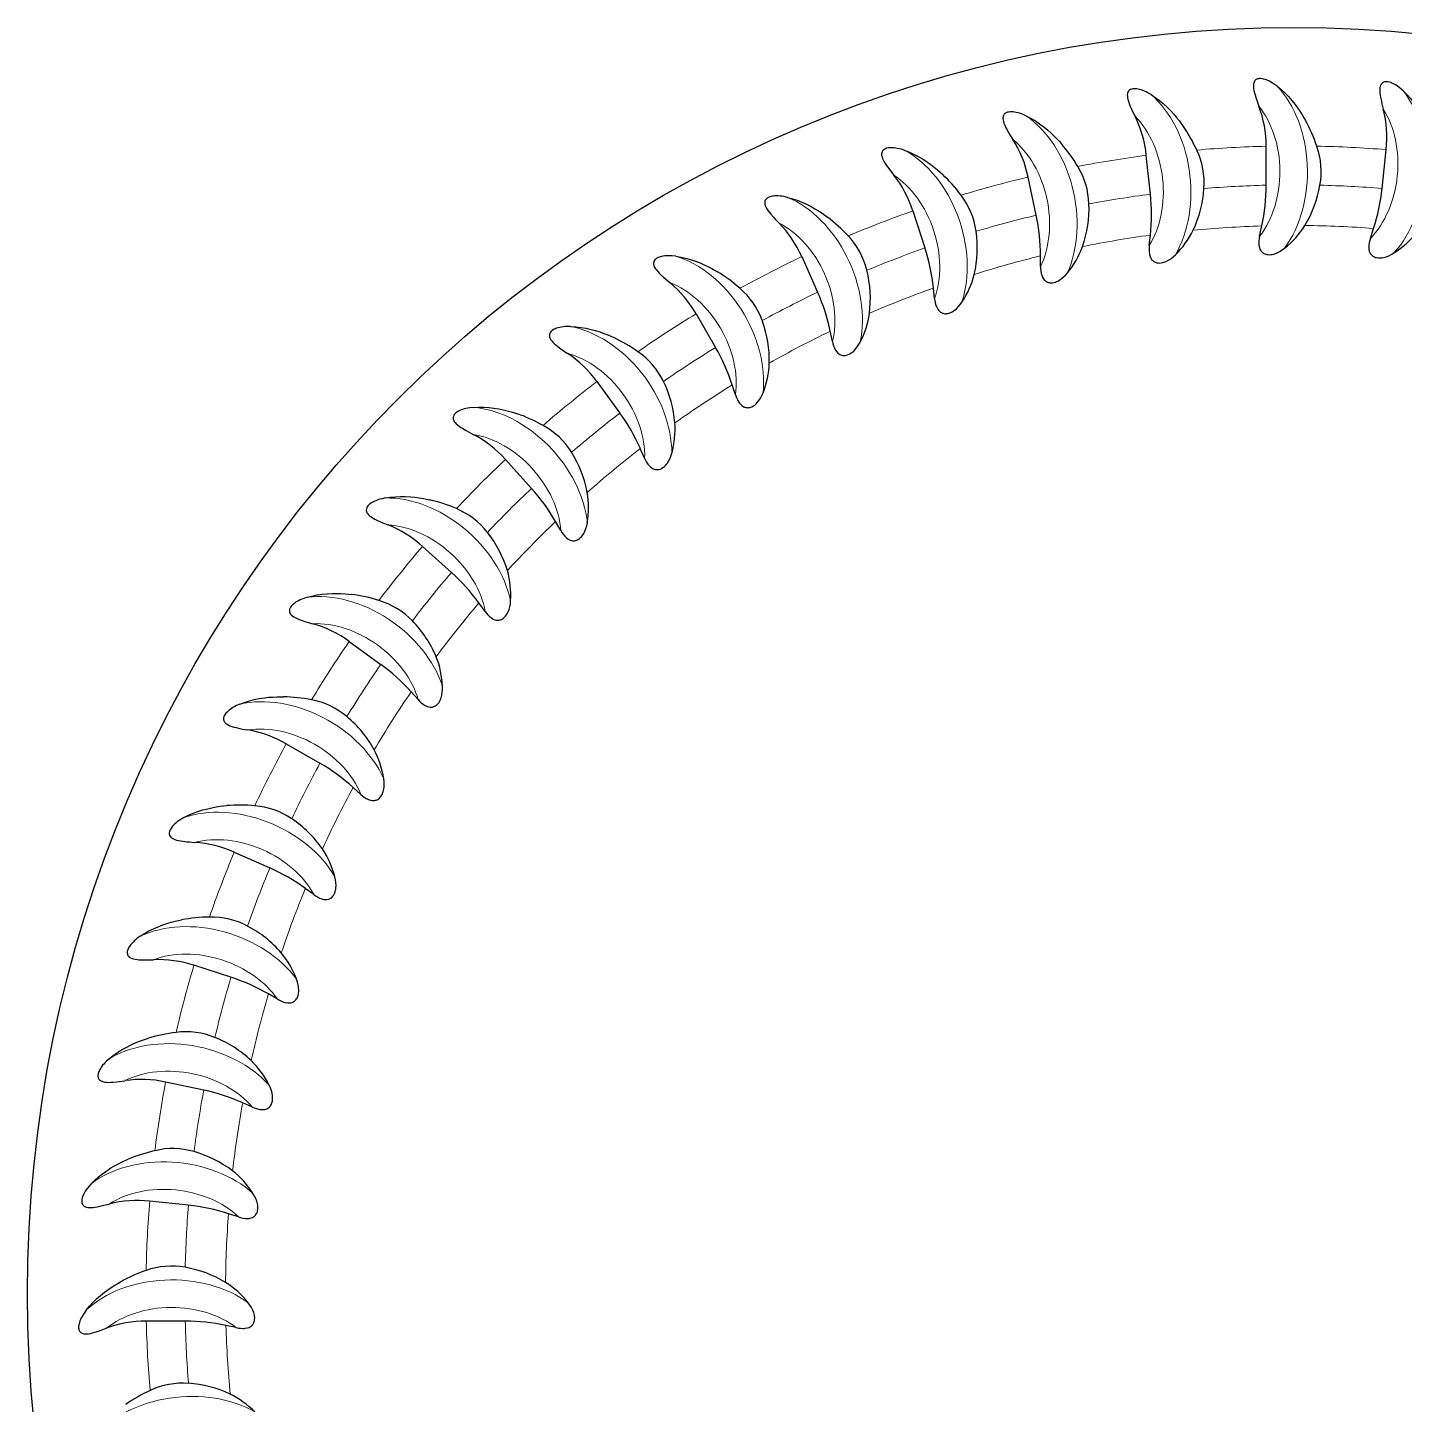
# Model space of a CAD drawing. Extents: x 197 to 920, y -77 to 441.
# Drawn here: x 855.43 to 890.78, y 186.3 to 221.64 of the extents above; entities that cross this region are included whole.
import ezdxf

# ---------------------------------------------------------------- set-up
doc = ezdxf.new("R2010")
doc.units = 0
doc.header["$LTSCALE"] = 7
doc.header["$MEASUREMENT"] = 0
doc.layers.add('8', color=250, linetype='CONTINUOUS', lineweight=15)

msp = doc.modelspace()

# ---------------------------------------------------------------- linework, layer by layer
at = {"layer": '8', "lineweight": 30, "ltscale": 0.025008}
for p, q in [((887.227, 217.597), (887.227, 218.597)), ((881.326, 216.828), (881.118, 217.806)), ((872.595, 214.297), (873.095, 213.431)), ((863.69, 205.884), (864.499, 205.296)), ((859.956, 194.368), (858.977, 194.576)), ((859.481, 188.437), (858.481, 188.437))]:
    msp.add_line(p, q, dxfattribs=at)
at = {"layer": '8', "lineweight": 30, "ltscale": 0.025007}
for p, q in [((890.204, 217.515), (890.309, 218.509)), ((884.256, 217.367), (884.152, 218.362)), ((878.16, 216.937), (878.469, 215.985)), ((875.308, 215.763), (875.715, 214.849)), ((870.05, 212.556), (870.638, 211.747)), ((867.7, 210.559), (868.37, 209.815)), ((865.573, 208.326), (866.316, 207.657)), ((862.073, 203.258), (862.939, 202.758)), ((860.74, 200.478), (861.653, 200.071)), ((860.655, 197.264), (859.704, 197.573)), ((859.563, 191.415), (858.568, 191.519))]:
    msp.add_line(p, q, dxfattribs=at)
at = {"layer": '8', "lineweight": 30, "ltscale": 0.006776}
for p, q in [((884.228, 216.045), (884.256, 216.315)), ((887.061, 216.285), (887.117, 216.551)), ((889.903, 216.228), (889.986, 216.486)), ((881.437, 215.511), (881.436, 215.782)), ((878.716, 214.687), (878.688, 214.957)), ((876.097, 213.584), (876.04, 213.849)), ((873.607, 212.213), (873.523, 212.47)), ((871.274, 210.589), (871.163, 210.836)), ((869.124, 208.73), (868.988, 208.964)), ((867.18, 206.656), (867.02, 206.875)), ((865.463, 204.391), (865.281, 204.592)), ((863.992, 201.959), (863.79, 202.14)), ((861.851, 196.701), (861.616, 196.836)), ((861.204, 193.933), (860.956, 194.043)), ((860.85, 191.113), (860.592, 191.196)), ((860.792, 188.271), (860.527, 188.327))]:
    msp.add_line(p, q, dxfattribs=at)
at = {"layer": '8', "lineweight": 30, "ltscale": 0.000690626}
msp.add_line((874.292, 214.123), (874.302, 214.097), dxfattribs=at)
at = {"layer": '8', "lineweight": 30, "ltscale": 0.006777}
msp.add_line((862.784, 199.386), (862.564, 199.545), dxfattribs=at)
at = {"layer": '8', "lineweight": 30}
for points in [[(887.512, 220.136), (887.436, 220.192), (887.393, 220.22), (887.349, 220.245), (887.31, 220.266), (887.27, 220.285), (887.233, 220.3), (887.194, 220.313), (887.163, 220.322), (887.131, 220.328), (887.082, 220.333), (887.058, 220.333), (887.034, 220.331), (887.003, 220.323), (886.974, 220.31), (886.958, 220.299), (886.944, 220.286), (886.928, 220.264), (886.916, 220.24), (886.909, 220.22), (886.905, 220.201), (886.901, 220.161), (886.902, 220.12), (886.906, 220.08), (886.915, 220.026), (886.927, 219.972), (886.942, 219.918), (886.973, 219.82), (886.996, 219.755), (887.043, 219.625)], [(890.754, 220.011), (890.684, 220.074), (890.644, 220.106), (890.603, 220.136), (890.566, 220.161), (890.529, 220.183), (890.493, 220.203), (890.456, 220.22), (890.426, 220.231), (890.395, 220.241), (890.347, 220.251), (890.323, 220.254), (890.299, 220.254), (890.267, 220.25), (890.237, 220.24), (890.22, 220.231), (890.205, 220.219), (890.186, 220.199), (890.172, 220.176), (890.163, 220.157), (890.157, 220.138), (890.149, 220.099), (890.145, 220.058), (890.145, 220.017), (890.149, 219.963), (890.155, 219.909), (890.164, 219.853), (890.185, 219.752), (890.201, 219.685), (890.234, 219.551)], [(884.275, 219.922), (884.193, 219.97), (884.148, 219.993), (884.101, 220.014), (884.06, 220.03), (884.019, 220.045), (883.98, 220.056), (883.94, 220.065), (883.908, 220.07), (883.876, 220.074), (883.827, 220.074), (883.803, 220.071), (883.779, 220.066), (883.749, 220.055), (883.722, 220.039), (883.707, 220.027), (883.694, 220.012), (883.68, 219.988), (883.671, 219.963), (883.667, 219.943), (883.664, 219.923), (883.665, 219.883), (883.669, 219.843), (883.678, 219.803), (883.693, 219.75), (883.71, 219.698), (883.731, 219.646), (883.772, 219.551), (883.801, 219.489), (883.862, 219.365)], [(884.275, 219.922), (884.383, 219.851), (884.487, 219.773), (884.588, 219.69), (884.684, 219.602), (884.777, 219.509), (884.851, 219.429), (884.922, 219.345), (884.991, 219.259), (885.041, 219.192), (885.089, 219.124)], [(887.512, 220.136), (887.612, 220.054), (887.708, 219.966), (887.799, 219.873), (887.886, 219.775), (887.968, 219.673), (888.034, 219.585), (888.096, 219.494), (888.155, 219.401), (888.198, 219.33), (888.238, 219.258)], [(890.754, 220.011), (890.845, 219.918), (890.931, 219.82), (891.012, 219.718), (891.088, 219.612), (891.159, 219.502), (891.215, 219.408), (891.267, 219.311), (891.317, 219.212), (891.351, 219.137), (891.385, 219.061)], [(881.077, 219.371), (880.991, 219.41), (880.944, 219.428), (880.895, 219.444), (880.853, 219.456), (880.81, 219.466), (880.77, 219.473), (880.73, 219.478), (880.698, 219.48), (880.665, 219.48), (880.616, 219.475), (880.592, 219.47), (880.569, 219.462), (880.541, 219.448), (880.515, 219.43), (880.502, 219.416), (880.491, 219.4), (880.479, 219.375), (880.473, 219.348), (880.471, 219.328), (880.47, 219.308), (880.475, 219.268), (880.484, 219.229), (880.496, 219.19), (880.517, 219.139), (880.54, 219.089), (880.565, 219.04), (880.616, 218.95), (880.652, 218.891), (880.725, 218.773)], [(881.077, 219.371), (881.193, 219.311), (881.305, 219.245), (881.413, 219.173), (881.518, 219.096), (881.62, 219.013), (881.702, 218.94), (881.782, 218.865), (881.859, 218.786), (881.916, 218.725), (881.971, 218.663)], [(877.955, 218.489), (877.866, 218.518), (877.816, 218.531), (877.767, 218.542), (877.723, 218.55), (877.68, 218.555), (877.639, 218.558), (877.598, 218.559), (877.566, 218.558), (877.534, 218.554), (877.486, 218.544), (877.463, 218.536), (877.44, 218.526), (877.413, 218.509), (877.39, 218.488), (877.378, 218.473), (877.369, 218.456), (877.36, 218.43), (877.356, 218.403), (877.356, 218.383), (877.358, 218.363), (877.367, 218.324), (877.38, 218.285), (877.396, 218.248), (877.422, 218.2), (877.45, 218.152), (877.481, 218.106), (877.541, 218.022), (877.582, 217.967), (877.668, 217.858)], [(877.955, 218.489), (878.076, 218.441), (878.194, 218.387), (878.31, 218.327), (878.423, 218.261), (878.533, 218.189), (878.622, 218.126), (878.709, 218.059), (878.794, 217.989), (878.857, 217.934), (878.918, 217.878)], [(874.943, 217.285), (874.85, 217.305), (874.8, 217.313), (874.749, 217.319), (874.705, 217.322), (874.661, 217.322), (874.621, 217.321), (874.58, 217.318), (874.548, 217.313), (874.517, 217.306), (874.47, 217.291), (874.448, 217.281), (874.427, 217.268), (874.402, 217.249), (874.381, 217.226), (874.371, 217.209), (874.363, 217.191), (874.357, 217.164), (874.356, 217.137), (874.358, 217.117), (874.362, 217.097), (874.375, 217.059), (874.392, 217.022), (874.412, 216.987), (874.442, 216.942), (874.475, 216.898), (874.511, 216.855), (874.579, 216.777), (874.626, 216.727), (874.723, 216.627)], [(874.943, 217.285), (875.068, 217.251), (875.191, 217.209), (875.312, 217.161), (875.431, 217.107), (875.548, 217.048), (875.643, 216.994), (875.737, 216.936), (875.829, 216.875), (875.897, 216.828), (875.964, 216.778)], [(884.228, 216.045), (884.224, 215.992), (884.223, 215.935), (884.226, 215.875), (884.23, 215.844), (884.236, 215.814), (884.251, 215.763), (884.27, 215.721), (884.289, 215.693), (884.307, 215.671), (884.325, 215.655), (884.342, 215.641), (884.362, 215.629), (884.382, 215.619), (884.408, 215.61), (884.433, 215.604), (884.459, 215.601), (884.484, 215.599), (884.534, 215.603), (884.566, 215.609), (884.597, 215.617), (884.629, 215.627), (884.66, 215.64), (884.721, 215.672), (884.78, 215.71), (884.839, 215.756), (884.897, 215.809)], [(887.061, 216.285), (887.051, 216.233), (887.044, 216.176), (887.041, 216.116), (887.041, 216.085), (887.044, 216.055), (887.054, 216.002), (887.068, 215.959), (887.084, 215.929), (887.1, 215.905), (887.116, 215.887), (887.131, 215.872), (887.15, 215.857), (887.169, 215.846), (887.194, 215.834), (887.218, 215.825), (887.243, 215.819), (887.268, 215.815), (887.318, 215.813), (887.35, 215.816), (887.382, 215.821), (887.415, 215.828), (887.447, 215.837), (887.511, 215.862), (887.575, 215.894), (887.638, 215.934), (887.701, 215.981)], [(889.903, 216.228), (889.887, 216.177), (889.874, 216.121), (889.865, 216.062), (889.862, 216.031), (889.862, 216), (889.866, 215.947), (889.876, 215.902), (889.888, 215.871), (889.902, 215.845), (889.915, 215.826), (889.93, 215.809), (889.947, 215.793), (889.964, 215.779), (889.987, 215.765), (890.011, 215.754), (890.035, 215.745), (890.06, 215.738), (890.109, 215.732), (890.141, 215.731), (890.174, 215.732), (890.207, 215.736), (890.24, 215.742), (890.306, 215.76), (890.373, 215.785), (890.44, 215.818), (890.508, 215.858)], [(872.072, 215.773), (871.978, 215.783), (871.927, 215.786), (871.876, 215.786), (871.833, 215.785), (871.789, 215.781), (871.748, 215.775), (871.709, 215.767), (871.677, 215.759), (871.647, 215.749), (871.602, 215.729), (871.581, 215.717), (871.561, 215.702), (871.538, 215.681), (871.52, 215.655), (871.511, 215.637), (871.506, 215.619), (871.502, 215.592), (871.504, 215.564), (871.508, 215.545), (871.514, 215.526), (871.531, 215.489), (871.552, 215.454), (871.576, 215.421), (871.611, 215.379), (871.648, 215.339), (871.688, 215.3), (871.764, 215.23), (871.816, 215.185), (871.922, 215.096)], [(872.072, 215.773), (872.2, 215.752), (872.327, 215.723), (872.453, 215.689), (872.577, 215.647), (872.699, 215.6), (872.8, 215.557), (872.899, 215.509), (872.997, 215.458), (873.069, 215.418), (873.141, 215.376)], [(881.437, 215.511), (881.438, 215.458), (881.443, 215.401), (881.452, 215.341), (881.459, 215.311), (881.468, 215.282), (881.489, 215.232), (881.512, 215.193), (881.533, 215.167), (881.554, 215.147), (881.573, 215.132), (881.592, 215.121), (881.613, 215.111), (881.634, 215.103), (881.661, 215.097), (881.687, 215.093), (881.712, 215.092), (881.738, 215.094), (881.787, 215.103), (881.818, 215.112), (881.848, 215.123), (881.878, 215.137), (881.908, 215.153), (881.965, 215.19), (882.021, 215.235), (882.075, 215.287), (882.127, 215.346)], [(878.716, 214.687), (878.723, 214.634), (878.734, 214.578), (878.749, 214.52), (878.76, 214.491), (878.772, 214.463), (878.797, 214.415), (878.825, 214.379), (878.848, 214.355), (878.871, 214.337), (878.892, 214.325), (878.911, 214.316), (878.933, 214.308), (878.955, 214.302), (878.982, 214.299), (879.009, 214.298), (879.034, 214.3), (879.059, 214.304), (879.107, 214.318), (879.137, 214.33), (879.166, 214.344), (879.194, 214.362), (879.223, 214.381), (879.276, 214.424), (879.326, 214.474), (879.374, 214.531), (879.42, 214.595)], [(869.375, 213.969), (869.281, 213.97), (869.23, 213.967), (869.18, 213.962), (869.136, 213.956), (869.093, 213.947), (869.053, 213.938), (869.015, 213.926), (868.984, 213.914), (868.955, 213.901), (868.912, 213.876), (868.893, 213.862), (868.874, 213.846), (868.854, 213.821), (868.838, 213.794), (868.832, 213.776), (868.828, 213.757), (868.828, 213.729), (868.833, 213.702), (868.839, 213.683), (868.847, 213.665), (868.867, 213.63), (868.891, 213.598), (868.919, 213.567), (868.958, 213.529), (868.999, 213.493), (869.043, 213.458), (869.126, 213.397), (869.182, 213.358), (869.297, 213.28)], [(869.375, 213.969), (869.505, 213.961), (869.634, 213.947), (869.763, 213.925), (869.891, 213.897), (870.017, 213.863), (870.122, 213.83), (870.225, 213.793), (870.328, 213.753), (870.404, 213.72), (870.48, 213.686)], [(876.097, 213.584), (876.109, 213.532), (876.126, 213.477), (876.147, 213.421), (876.16, 213.393), (876.175, 213.366), (876.206, 213.322), (876.237, 213.289), (876.263, 213.267), (876.287, 213.252), (876.309, 213.242), (876.33, 213.235), (876.352, 213.229), (876.374, 213.226), (876.402, 213.225), (876.428, 213.227), (876.453, 213.232), (876.478, 213.239), (876.524, 213.257), (876.552, 213.273), (876.579, 213.29), (876.606, 213.31), (876.632, 213.332), (876.681, 213.38), (876.725, 213.436), (876.767, 213.497), (876.806, 213.566)], [(873.607, 212.213), (873.625, 212.162), (873.647, 212.11), (873.674, 212.056), (873.69, 212.03), (873.708, 212.004), (873.743, 211.964), (873.777, 211.934), (873.805, 211.915), (873.831, 211.903), (873.854, 211.895), (873.875, 211.89), (873.898, 211.887), (873.92, 211.886), (873.948, 211.888), (873.974, 211.893), (873.998, 211.9), (874.022, 211.909), (874.066, 211.933), (874.093, 211.951), (874.118, 211.971), (874.142, 211.994), (874.166, 212.018), (874.209, 212.071), (874.248, 212.131), (874.283, 212.197), (874.314, 212.269)], [(866.882, 211.894), (866.788, 211.884), (866.738, 211.876), (866.688, 211.866), (866.645, 211.855), (866.603, 211.842), (866.565, 211.828), (866.528, 211.812), (866.499, 211.798), (866.471, 211.782), (866.431, 211.753), (866.413, 211.736), (866.397, 211.718), (866.379, 211.692), (866.366, 211.663), (866.362, 211.644), (866.36, 211.625), (866.363, 211.597), (866.37, 211.571), (866.378, 211.553), (866.388, 211.535), (866.412, 211.503), (866.44, 211.473), (866.47, 211.446), (866.513, 211.412), (866.558, 211.381), (866.605, 211.35), (866.694, 211.298), (866.754, 211.265), (866.876, 211.2)], [(866.882, 211.894), (867.012, 211.899), (867.142, 211.898), (867.272, 211.89), (867.402, 211.875), (867.531, 211.855), (867.639, 211.833), (867.746, 211.807), (867.852, 211.778), (867.931, 211.753), (868.01, 211.727)], [(871.274, 210.589), (871.297, 210.541), (871.324, 210.491), (871.357, 210.44), (871.376, 210.415), (871.396, 210.392), (871.435, 210.355), (871.472, 210.329), (871.502, 210.314), (871.529, 210.304), (871.553, 210.298), (871.574, 210.296), (871.598, 210.295), (871.62, 210.296), (871.647, 210.301), (871.672, 210.309), (871.696, 210.319), (871.719, 210.33), (871.76, 210.358), (871.784, 210.379), (871.807, 210.402), (871.83, 210.427), (871.85, 210.454), (871.887, 210.511), (871.92, 210.574), (871.948, 210.644), (871.971, 210.719)], [(864.62, 209.568), (864.748, 209.588), (864.878, 209.6), (865.008, 209.606), (865.138, 209.605), (865.269, 209.598), (865.378, 209.587), (865.487, 209.573), (865.596, 209.555), (865.678, 209.538), (865.759, 209.52)], [(864.62, 209.568), (864.527, 209.549), (864.478, 209.536), (864.429, 209.52), (864.388, 209.505), (864.348, 209.488), (864.311, 209.47), (864.276, 209.451), (864.248, 209.433), (864.222, 209.414), (864.186, 209.381), (864.17, 209.363), (864.155, 209.343), (864.14, 209.315), (864.131, 209.285), (864.128, 209.266), (864.128, 209.247), (864.134, 209.22), (864.144, 209.194), (864.154, 209.177), (864.166, 209.161), (864.193, 209.131), (864.223, 209.104), (864.256, 209.08), (864.302, 209.051), (864.35, 209.024), (864.4, 208.999), (864.494, 208.957), (864.558, 208.93), (864.686, 208.878)], [(869.124, 208.73), (869.152, 208.684), (869.184, 208.637), (869.222, 208.591), (869.243, 208.568), (869.266, 208.547), (869.308, 208.514), (869.348, 208.492), (869.379, 208.48), (869.408, 208.473), (869.431, 208.47), (869.453, 208.47), (869.477, 208.471), (869.498, 208.475), (869.525, 208.483), (869.549, 208.493), (869.572, 208.505), (869.593, 208.519), (869.631, 208.551), (869.653, 208.575), (869.674, 208.6), (869.693, 208.627), (869.711, 208.656), (869.742, 208.717), (869.767, 208.783), (869.788, 208.855), (869.804, 208.932)], [(862.612, 207.02), (862.523, 206.991), (862.475, 206.972), (862.428, 206.952), (862.389, 206.932), (862.35, 206.911), (862.316, 206.89), (862.283, 206.866), (862.257, 206.846), (862.233, 206.825), (862.201, 206.788), (862.186, 206.768), (862.174, 206.747), (862.162, 206.718), (862.156, 206.687), (862.155, 206.667), (862.158, 206.648), (862.166, 206.622), (862.178, 206.598), (862.19, 206.582), (862.204, 206.567), (862.234, 206.54), (862.267, 206.516), (862.302, 206.496), (862.351, 206.472), (862.402, 206.45), (862.454, 206.431), (862.552, 206.398), (862.617, 206.378), (862.751, 206.34)], [(862.612, 207.02), (862.738, 207.052), (862.866, 207.078), (862.995, 207.097), (863.125, 207.11), (863.255, 207.116), (863.365, 207.117), (863.475, 207.115), (863.585, 207.108), (863.668, 207.1), (863.75, 207.091)], [(867.18, 206.656), (867.212, 206.614), (867.249, 206.571), (867.292, 206.528), (867.315, 206.508), (867.34, 206.489), (867.386, 206.461), (867.427, 206.444), (867.46, 206.435), (867.489, 206.431), (867.512, 206.43), (867.534, 206.432), (867.557, 206.436), (867.578, 206.442), (867.604, 206.453), (867.627, 206.466), (867.648, 206.48), (867.668, 206.496), (867.703, 206.532), (867.722, 206.557), (867.74, 206.584), (867.757, 206.613), (867.771, 206.644), (867.796, 206.708), (867.814, 206.777), (867.827, 206.85), (867.835, 206.929)], [(865.463, 204.391), (865.499, 204.352), (865.541, 204.313), (865.588, 204.275), (865.613, 204.258), (865.639, 204.242), (865.688, 204.219), (865.732, 204.205), (865.765, 204.2), (865.794, 204.199), (865.817, 204.201), (865.839, 204.205), (865.861, 204.212), (865.882, 204.22), (865.906, 204.233), (865.928, 204.248), (865.947, 204.265), (865.965, 204.283), (865.996, 204.322), (866.013, 204.349), (866.028, 204.378), (866.041, 204.409), (866.052, 204.441), (866.07, 204.507), (866.081, 204.577), (866.086, 204.651), (866.086, 204.73)], [(860.883, 204.275), (861.004, 204.32), (861.128, 204.359), (861.255, 204.392), (861.383, 204.418), (861.512, 204.438), (861.621, 204.451), (861.731, 204.459), (861.841, 204.464), (861.924, 204.466), (862.007, 204.465)], [(860.883, 204.275), (860.796, 204.237), (860.751, 204.213), (860.707, 204.188), (860.669, 204.165), (860.633, 204.14), (860.601, 204.115), (860.571, 204.088), (860.548, 204.065), (860.526, 204.041), (860.497, 204.001), (860.485, 203.98), (860.475, 203.958), (860.466, 203.927), (860.463, 203.896), (860.465, 203.877), (860.469, 203.858), (860.48, 203.833), (860.495, 203.81), (860.509, 203.795), (860.523, 203.782), (860.556, 203.758), (860.592, 203.738), (860.629, 203.722), (860.68, 203.703), (860.732, 203.687), (860.786, 203.673), (860.887, 203.65), (860.955, 203.637), (861.091, 203.613)], [(863.992, 201.959), (864.033, 201.924), (864.078, 201.889), (864.128, 201.857), (864.156, 201.842), (864.183, 201.829), (864.234, 201.811), (864.279, 201.802), (864.312, 201.8), (864.341, 201.802), (864.365, 201.807), (864.386, 201.813), (864.407, 201.822), (864.427, 201.832), (864.45, 201.848), (864.47, 201.865), (864.487, 201.884), (864.503, 201.903), (864.53, 201.946), (864.544, 201.975), (864.555, 202.005), (864.565, 202.037), (864.573, 202.07), (864.584, 202.137), (864.588, 202.208), (864.585, 202.283), (864.576, 202.361)], [(859.449, 201.364), (859.565, 201.422), (859.685, 201.474), (859.807, 201.52), (859.931, 201.559), (860.058, 201.593), (860.165, 201.617), (860.273, 201.637), (860.382, 201.653), (860.465, 201.663), (860.547, 201.671)], [(859.449, 201.364), (859.367, 201.317), (859.325, 201.29), (859.283, 201.26), (859.249, 201.233), (859.215, 201.204), (859.186, 201.176), (859.158, 201.146), (859.138, 201.121), (859.119, 201.095), (859.094, 201.052), (859.085, 201.03), (859.077, 201.007), (859.071, 200.975), (859.072, 200.944), (859.075, 200.925), (859.081, 200.907), (859.095, 200.883), (859.112, 200.862), (859.127, 200.848), (859.144, 200.836), (859.178, 200.816), (859.216, 200.8), (859.254, 200.788), (859.307, 200.774), (859.361, 200.764), (859.417, 200.755), (859.519, 200.744), (859.587, 200.738), (859.726, 200.728)], [(862.784, 199.386), (862.828, 199.356), (862.876, 199.326), (862.93, 199.299), (862.959, 199.287), (862.988, 199.277), (863.04, 199.264), (863.085, 199.26), (863.119, 199.262), (863.147, 199.267), (863.17, 199.274), (863.19, 199.282), (863.211, 199.293), (863.229, 199.306), (863.25, 199.324), (863.268, 199.343), (863.284, 199.363), (863.298, 199.384), (863.32, 199.429), (863.331, 199.459), (863.339, 199.491), (863.346, 199.523), (863.35, 199.557), (863.354, 199.625), (863.35, 199.696), (863.34, 199.77), (863.323, 199.847)], [(858.328, 198.32), (858.437, 198.39), (858.551, 198.454), (858.667, 198.512), (858.787, 198.564), (858.91, 198.611), (859.013, 198.646), (859.119, 198.677), (859.226, 198.705), (859.307, 198.723), (859.388, 198.74)], [(858.328, 198.32), (858.251, 198.265), (858.212, 198.233), (858.174, 198.199), (858.142, 198.168), (858.112, 198.136), (858.086, 198.105), (858.061, 198.072), (858.044, 198.045), (858.028, 198.017), (858.008, 197.972), (858, 197.949), (857.995, 197.925), (857.993, 197.894), (857.996, 197.863), (858.002, 197.844), (858.01, 197.826), (858.026, 197.804), (858.045, 197.785), (858.062, 197.773), (858.079, 197.763), (858.116, 197.747), (858.155, 197.735), (858.195, 197.726), (858.248, 197.718), (858.303, 197.713), (858.359, 197.711), (858.462, 197.71), (858.531, 197.711), (858.67, 197.716)], [(861.851, 196.701), (861.898, 196.676), (861.949, 196.651), (862.005, 196.629), (862.035, 196.621), (862.065, 196.614), (862.118, 196.607), (862.164, 196.607), (862.197, 196.613), (862.225, 196.621), (862.247, 196.63), (862.266, 196.64), (862.286, 196.653), (862.302, 196.668), (862.321, 196.688), (862.337, 196.709), (862.351, 196.731), (862.362, 196.753), (862.379, 196.8), (862.387, 196.831), (862.392, 196.863), (862.395, 196.896), (862.396, 196.93), (862.393, 196.999), (862.382, 197.069), (862.364, 197.141), (862.339, 197.216)], [(857.531, 195.175), (857.633, 195.256), (857.739, 195.331), (857.848, 195.401), (857.962, 195.466), (858.079, 195.525), (858.179, 195.571), (858.28, 195.613), (858.384, 195.651), (858.462, 195.678), (858.541, 195.703)], [(857.531, 195.175), (857.461, 195.112), (857.425, 195.076), (857.39, 195.038), (857.362, 195.005), (857.335, 194.969), (857.313, 194.936), (857.292, 194.901), (857.277, 194.872), (857.264, 194.843), (857.249, 194.796), (857.244, 194.772), (857.241, 194.748), (857.242, 194.716), (857.249, 194.685), (857.256, 194.667), (857.266, 194.651), (857.284, 194.63), (857.306, 194.613), (857.323, 194.603), (857.342, 194.595), (857.38, 194.583), (857.42, 194.575), (857.46, 194.57), (857.515, 194.568), (857.57, 194.569), (857.626, 194.573), (857.728, 194.583), (857.796, 194.591), (857.934, 194.61)], [(861.204, 193.933), (861.253, 193.913), (861.307, 193.894), (861.365, 193.878), (861.396, 193.873), (861.426, 193.869), (861.48, 193.867), (861.525, 193.873), (861.557, 193.881), (861.584, 193.892), (861.605, 193.904), (861.623, 193.916), (861.641, 193.931), (861.656, 193.947), (861.673, 193.969), (861.687, 193.992), (861.698, 194.015), (861.707, 194.038), (861.719, 194.087), (861.723, 194.119), (861.725, 194.151), (861.725, 194.184), (861.722, 194.218), (861.712, 194.286), (861.693, 194.354), (861.668, 194.425), (861.635, 194.496)], [(857.067, 191.964), (857.16, 192.055), (857.257, 192.141), (857.359, 192.222), (857.465, 192.298), (857.575, 192.37), (857.67, 192.425), (857.767, 192.478), (857.865, 192.527), (857.941, 192.562), (858.017, 192.595)], [(857.067, 191.964), (857.004, 191.894), (856.972, 191.854), (856.941, 191.813), (856.917, 191.777), (856.894, 191.739), (856.875, 191.703), (856.858, 191.666), (856.846, 191.636), (856.836, 191.606), (856.826, 191.558), (856.824, 191.533), (856.824, 191.509), (856.828, 191.477), (856.838, 191.448), (856.847, 191.431), (856.859, 191.415), (856.879, 191.396), (856.902, 191.382), (856.92, 191.374), (856.94, 191.367), (856.979, 191.359), (857.019, 191.356), (857.06, 191.355), (857.114, 191.359), (857.169, 191.366), (857.224, 191.375), (857.325, 191.395), (857.392, 191.411), (857.527, 191.445)], [(860.85, 191.113), (860.901, 191.098), (860.956, 191.085), (861.016, 191.075), (861.047, 191.073), (861.077, 191.072), (861.131, 191.076), (861.175, 191.086), (861.207, 191.098), (861.232, 191.112), (861.252, 191.126), (861.268, 191.14), (861.285, 191.157), (861.298, 191.174), (861.313, 191.198), (861.324, 191.222), (861.333, 191.246), (861.339, 191.27), (861.346, 191.32), (861.347, 191.352), (861.346, 191.384), (861.342, 191.417), (861.336, 191.451), (861.318, 191.517), (861.292, 191.583), (861.26, 191.65), (861.22, 191.718)], [(856.941, 188.722), (857.024, 188.822), (857.112, 188.918), (857.205, 189.009), (857.303, 189.096), (857.405, 189.179), (857.493, 189.244), (857.583, 189.306), (857.676, 189.365), (857.748, 189.408), (857.82, 189.449)], [(860.792, 188.271), (860.845, 188.261), (860.901, 188.254), (860.961, 188.251), (860.992, 188.252), (861.023, 188.254), (861.076, 188.264), (861.119, 188.279), (861.149, 188.294), (861.173, 188.31), (861.191, 188.326), (861.206, 188.342), (861.22, 188.36), (861.232, 188.379), (861.244, 188.404), (861.253, 188.429), (861.259, 188.454), (861.263, 188.479), (861.264, 188.529), (861.262, 188.561), (861.257, 188.593), (861.25, 188.625), (861.24, 188.658), (861.216, 188.722), (861.183, 188.785), (861.144, 188.848), (861.097, 188.912)], [(856.941, 188.722), (856.886, 188.646), (856.858, 188.603), (856.832, 188.559), (856.812, 188.52), (856.793, 188.48), (856.778, 188.443), (856.765, 188.404), (856.756, 188.373), (856.749, 188.342), (856.744, 188.293), (856.744, 188.268), (856.747, 188.244), (856.754, 188.213), (856.767, 188.185), (856.778, 188.169), (856.791, 188.155), (856.814, 188.138), (856.838, 188.126), (856.857, 188.12), (856.877, 188.115), (856.917, 188.111), (856.958, 188.112), (856.998, 188.116), (857.052, 188.125), (857.105, 188.138), (857.159, 188.153), (857.258, 188.184), (857.322, 188.206), (857.453, 188.254)]]:
    msp.add_lwpolyline(points, dxfattribs=at)
msp.add_circle((887.934, 189.144), 32.5, dxfattribs=at)
for centre, radius, start, end in [((884.266, 218.6), 2.961, 359.9448, 20.2543), ((887.365, 218.822), 2.961, 353.9448, 14.2543), ((881.207, 218.055), 2.961, 5.9448, 26.2543), ((884.466, 217.207), 4.294, 18.9229, 28.532), ((881.552, 216.691), 4.294, 24.9228, 34.532), ((878.222, 217.193), 2.961, 11.9448, 32.2543), ((878.708, 215.873), 4.294, 30.9229, 40.532), ((883.674, 217.655), 1.963, 355.8267, 25.4961), ((886.677, 217.944), 1.963, 349.8268, 19.4959), ((880.717, 217.053), 1.963, 1.826, 31.4961), ((875.343, 216.025), 2.961, 17.9448, 38.2543), ((875.964, 214.762), 4.294, 36.9229, 46.532), ((882.627, 217.718), 3.012, 334.9018, 356.0707), ((882.179, 217.598), 5.048, 348.0206, 359.979), ((885.643, 218.117), 3.012, 328.9018, 350.0707), ((885.185, 218.044), 5.048, 342.0207, 353.979), ((877.839, 216.146), 1.963, 7.8266, 37.496), ((879.669, 217.007), 3.012, 340.9018, 2.0707), ((879.236, 216.841), 5.048, 354.0207, 5.979), ((873.352, 213.37), 4.294, 42.9229, 52.532), ((876.388, 215.78), 5.048, 0.0206, 11.979), ((872.602, 214.561), 2.961, 23.9448, 44.2543), ((876.802, 215.991), 3.012, 346.9018, 8.0707), ((883.317, 217.434), 2.266, 314.2018, 334.003), ((886.299, 217.762), 2.266, 308.2018, 328.003), ((889.3, 217.776), 2.266, 302.2018, 322.003), ((875.072, 214.943), 1.963, 13.8266, 43.496), ((873.668, 214.427), 5.048, 6.0207, 17.979), ((880.385, 216.797), 2.266, 320.2018, 340.003), ((870.9, 211.714), 4.294, 48.9229, 58.532), ((874.057, 214.68), 3.011, 352.8922, 14.0651), ((877.536, 215.856), 2.266, 326.2018, 346.003), ((870.029, 212.819), 2.961, 29.9448, 50.2543), ((872.446, 213.457), 1.963, 19.8266, 49.496), ((871.103, 212.798), 5.048, 12.0206, 23.979), ((874.801, 214.623), 2.266, 332.2018, 352.003), ((871.469, 213.091), 3.006, 358.8777, 19.564), ((868.634, 209.809), 4.294, 54.9229, 64.532), ((867.653, 210.818), 2.961, 35.9448, 56.2543), ((869.989, 211.705), 1.963, 25.8266, 55.496), ((868.723, 210.909), 5.048, 18.0207, 29.979), ((872.209, 213.111), 2.266, 338.2018, 358.003), ((869.05, 211.237), 3.012, 4.9018, 26.0707), ((866.579, 207.679), 4.294, 60.9229, 70.532), ((866.553, 208.781), 5.048, 24.0207, 35.979), ((867.729, 209.706), 1.963, 31.8266, 61.496), ((869.79, 211.336), 2.266, 344.2018, 4.003), ((865.498, 208.58), 2.961, 41.9448, 62.2543), ((866.845, 209.142), 3.012, 10.9018, 32.0707), ((864.617, 206.439), 5.048, 30.0206, 41.979), ((867.57, 209.318), 2.266, 350.2018, 10.003), ((864.759, 205.345), 4.294, 66.9229, 76.532), ((865.69, 207.481), 1.963, 37.8266, 67.496), ((863.59, 206.128), 2.961, 47.9448, 68.2543), ((864.87, 206.828), 3.012, 16.9018, 38.0707), ((862.937, 203.907), 5.048, 36.0207, 47.979), ((865.573, 207.079), 2.266, 356.2018, 16.003), ((863.192, 202.834), 4.294, 72.9229, 82.532), ((863.895, 205.056), 1.963, 43.8266, 73.496), ((863.148, 204.32), 3.012, 22.9018, 44.0707), ((861.948, 203.49), 2.961, 53.9448, 74.2543), ((863.821, 204.643), 2.266, 2.2018, 22.003), ((861.531, 201.213), 5.048, 42.0207, 53.979), ((861.897, 200.173), 4.294, 78.9229, 88.532), ((862.364, 202.456), 1.963, 49.8266, 79.496), ((861.697, 201.646), 3.012, 28.9018, 50.0707), ((860.59, 200.695), 2.961, 59.9448, 80.2543), ((862.333, 202.038), 2.266, 8.2018, 28.003), ((860.414, 198.387), 5.048, 48.0207, 59.979), ((860.887, 197.391), 4.294, 84.9229, 94.532), ((861.113, 199.71), 1.963, 55.8266, 85.496), ((860.534, 198.835), 3.012, 34.9018, 56.0707), ((859.533, 197.774), 2.961, 65.9448, 86.2543), ((861.125, 199.291), 2.266, 14.2018, 34.003), ((859.599, 195.46), 5.048, 54.0207, 65.979), ((860.173, 194.518), 4.294, 90.9229, 100.532), ((860.155, 196.849), 1.963, 61.8266, 91.496), ((859.671, 195.918), 3.012, 40.9018, 62.0707), ((858.786, 194.758), 2.961, 71.9448, 92.2543), ((860.211, 196.433), 2.266, 20.2018, 40.003), ((859.094, 192.464), 5.048, 60.0207, 71.979), ((859.763, 191.587), 4.294, 96.9229, 106.532), ((859.502, 193.903), 1.963, 67.8266, 97.496), ((859.118, 192.927), 3.012, 46.9018, 68.0707), ((859.601, 193.495), 2.266, 26.2018, 46.003), ((858.359, 191.681), 2.961, 77.9448, 98.2543), ((858.905, 189.431), 5.048, 66.0207, 77.979), ((859.662, 188.629), 4.294, 102.9229, 112.532), ((859.16, 190.905), 1.963, 73.8268, 103.4941), ((858.88, 189.894), 3.012, 52.9018, 74.0707), ((859.302, 190.51), 2.266, 32.2018, 52.003), ((858.256, 188.575), 2.961, 83.9448, 104.2543), ((859.034, 186.395), 5.048, 72.0207, 83.979), ((859.134, 187.888), 1.963, 79.8268, 109.4959), ((858.961, 186.853), 3.012, 58.9018, 80.0707), ((859.871, 185.677), 4.294, 108.9229, 118.532), ((859.316, 187.51), 2.266, 38.2018, 58.003), ((858.478, 185.476), 2.961, 89.9448, 110.2543), ((859.479, 183.389), 5.048, 78.0207, 89.979), ((860.387, 182.762), 4.294, 114.9229, 124.532), ((859.423, 184.884), 1.963, 85.8267, 115.496), ((859.359, 183.838), 3.011, 64.8922, 86.0651), ((859.643, 184.527), 2.266, 44.2018, 64.003)]:
    msp.add_arc(centre, radius, start, end, dxfattribs=at)
at = {"layer": '8', "lineweight": 13}
for radius, start, end in [(29.461, 91.3753, 94.8435), (29.461, 85.3753, 88.8435), (29.461, 97.3753, 100.8435), (29.461, 103.3753, 106.8435), (28.461, 91.4236, 94.6391), (28.461, 85.4236, 88.6391), (28.461, 97.4236, 100.6391), (29.461, 109.3753, 112.8435), (28.461, 103.4236, 106.6391), (27.419, 97.7075, 101.3993), (27.419, 91.7075, 95.3993), (27.419, 85.7075, 89.3993), (28.461, 109.4236, 112.6391), (29.461, 115.3753, 118.8435), (27.419, 103.7075, 107.3993), (27.419, 109.7075, 113.3993), (28.461, 115.4236, 118.6391), (29.461, 121.3753, 124.8435), (27.419, 115.7075, 119.3993), (28.461, 121.4236, 124.6391), (29.461, 127.3753, 130.8435), (27.419, 121.7075, 125.3993), (28.461, 127.4236, 130.6391), (27.419, 127.7075, 131.3993), (29.461, 133.3753, 136.8435), (28.461, 133.4236, 136.6391), (27.419, 133.7075, 137.3993), (29.461, 139.3753, 142.8435), (28.461, 139.4236, 142.6391), (27.419, 139.7075, 143.3993), (29.461, 145.3753, 148.8435), (28.461, 145.4236, 148.6391), (27.419, 145.7075, 149.3993), (29.461, 151.3753, 154.8435), (28.461, 151.4236, 154.6391), (27.419, 151.7075, 155.3993), (29.461, 157.3753, 160.8435), (28.461, 157.4236, 160.6391), (27.419, 157.7075, 161.3993), (29.461, 163.3753, 166.8435), (28.461, 163.4236, 166.6391), (27.419, 163.7075, 167.3993), (29.461, 169.3753, 172.8435), (28.461, 169.4236, 172.6391), (27.419, 169.7075, 173.3993), (29.461, 175.3753, 178.8435), (28.461, 175.4236, 178.6391), (27.419, 175.7075, 179.3993), (29.461, 181.3753, 184.8435), (28.461, 181.4236, 184.6391), (27.419, 181.7075, 185.3993)]:
    msp.add_arc((887.934, 189.144), radius, start, end, dxfattribs=at)
at = {"layer": '8', "lineweight": 13, "extrusion": (0, 0, -1)}
for centre, major_axis, start_param, end_param in [((883.348, 217.621), (-0.286, 2.725), 0.64326, 2.36959), ((886.35, 217.944), (0, 2.74), 0.64326, 2.36959), ((889.369, 217.952), (0.286, 2.725), 0.64326, 2.36959), ((885.996, 217.944), (0, 2.24), 0.722324, 2.404496), ((889.017, 217.989), (0.234, 2.228), 0.722324, 2.404496), ((880.396, 216.985), (-0.57, 2.68), 0.64326, 2.36959), ((882.996, 217.584), (-0.234, 2.228), 0.722324, 2.404496), ((877.528, 216.045), (-0.847, 2.606), 0.64326, 2.36959), ((880.051, 216.912), (-0.466, 2.191), 0.722324, 2.404496), ((877.191, 215.936), (-0.692, 2.13), 0.722324, 2.404496), ((874.773, 214.81), (-1.114, 2.503), 0.64326, 2.36959), ((874.45, 214.666), (-0.911, 2.046), 0.722324, 2.404496), ((872.162, 213.294), (-1.37, 2.373), 0.64326, 2.36959), ((871.856, 213.117), (-1.12, 1.94), 0.722324, 2.404496), ((869.724, 211.513), (-1.611, 2.217), 0.64326, 2.36959), ((869.438, 211.305), (-1.317, 1.812), 0.722324, 2.404496), ((867.486, 209.487), (-1.833, 2.036), 0.64326, 2.36959), ((867.223, 209.25), (-1.499, 1.665), 0.722324, 2.404496), ((865.471, 207.238), (-2.036, 1.833), 0.64326, 2.36959), ((865.235, 206.975), (-1.665, 1.499), 0.722324, 2.404496), ((863.703, 204.791), (-2.217, 1.611), 0.64326, 2.36959), ((863.495, 204.505), (-1.812, 1.317), 0.722324, 2.404496), ((862.2, 202.172), (-2.373, 1.37), 0.64326, 2.36959), ((862.023, 201.866), (-1.94, 1.12), 0.722324, 2.404496), ((860.979, 199.411), (-2.503, 1.114), 0.64326, 2.36959), ((860.835, 199.088), (-2.046, 0.911), 0.722324, 2.404496), ((860.054, 196.537), (-2.606, 0.847), 0.64326, 2.36959), ((859.944, 196.201), (-2.13, 0.692), 0.722324, 2.404496), ((859.434, 193.582), (-2.68, 0.57), 0.64326, 2.36959), ((859.36, 193.237), (-2.191, 0.466), 0.722324, 2.404496), ((859.126, 190.579), (-2.725, 0.286), 0.64326, 2.36959), ((859.089, 190.228), (-2.228, 0.234), 0.722324, 2.404496), ((859.134, 187.56), (-2.74, 0), 0.64326, 2.36959), ((859.134, 187.206), (-2.24, 0), 0.722324, 2.404496), ((859.457, 184.558), (-2.725, -0.286), 0.64326, 2.36959)]:
    msp.add_ellipse(centre, major_axis=major_axis, ratio=0.707107, start_param=start_param, end_param=end_param, dxfattribs=at)

doc.saveas('drawing.dxf')
